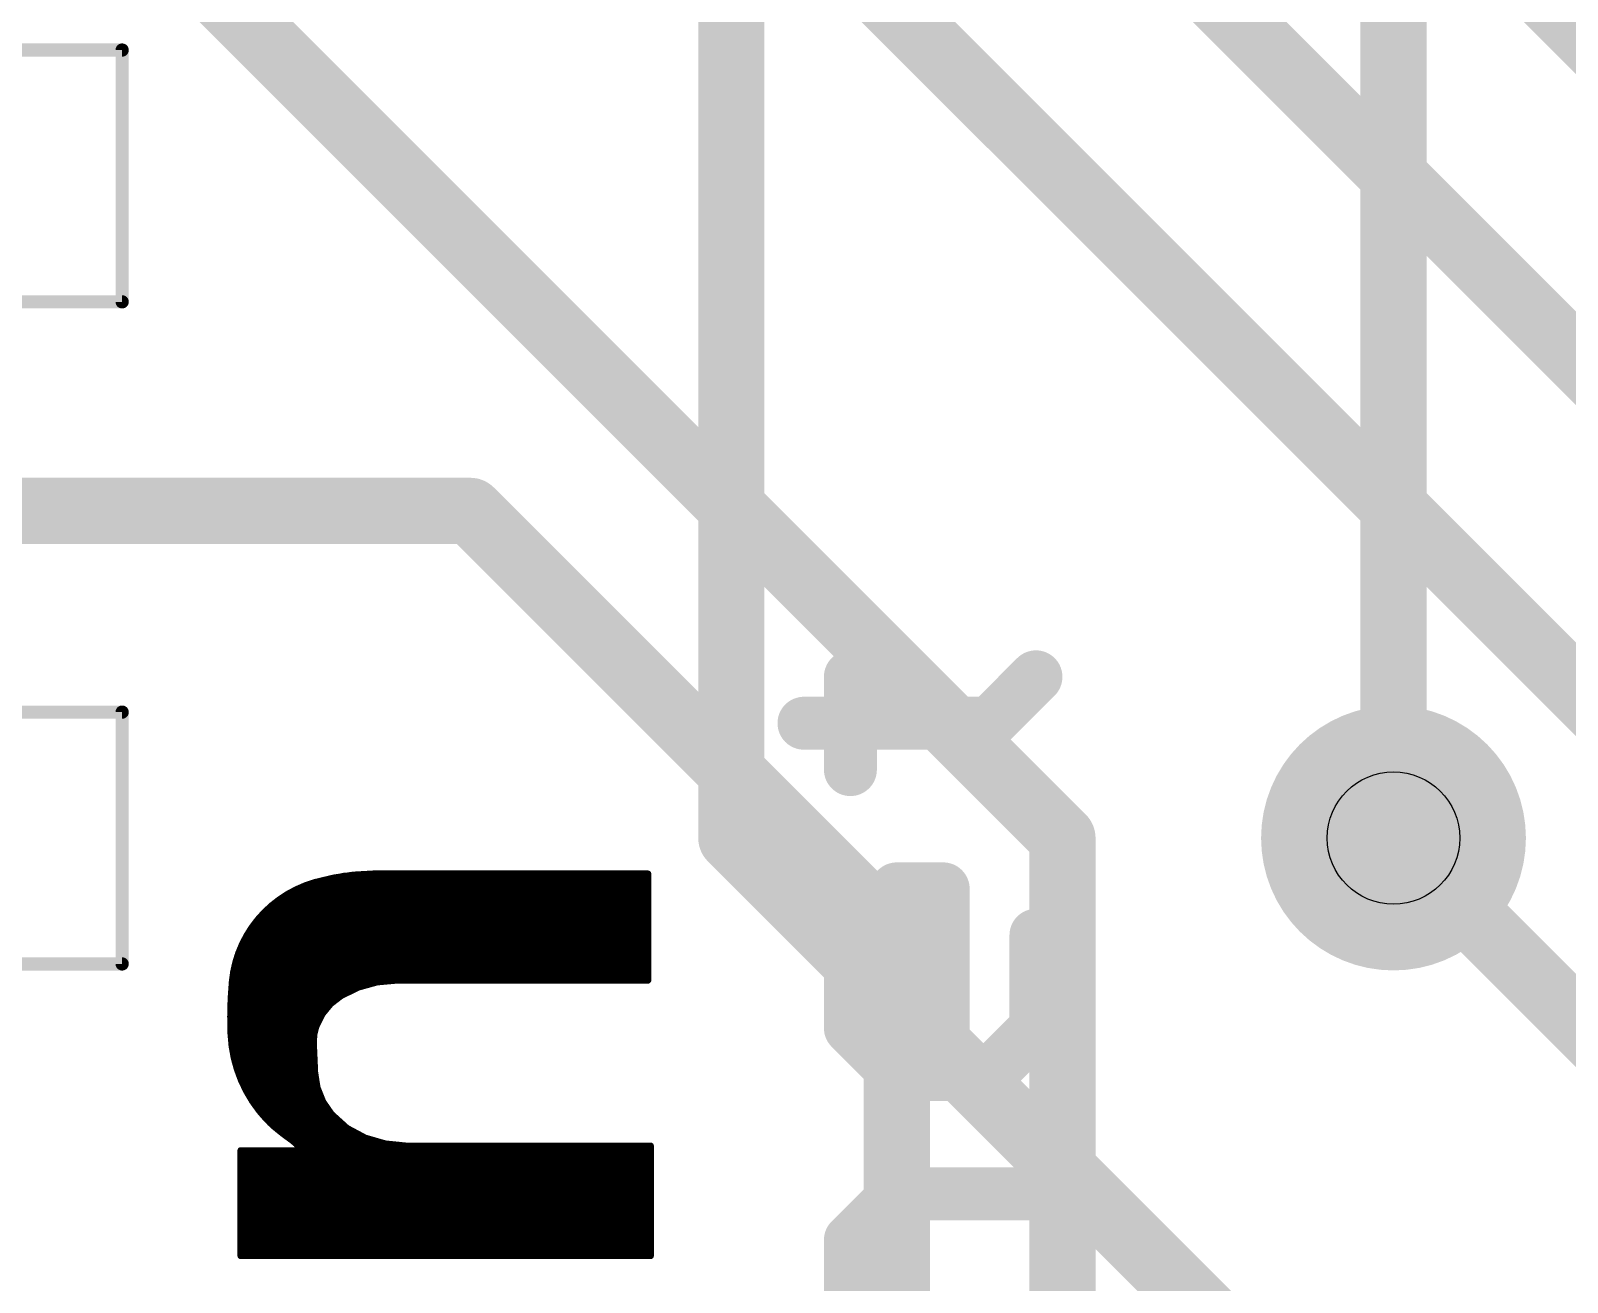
# Model space of a CAD drawing. Extents: x -27 to 80, y -11 to 53.
# Drawn here: x 20.17 to 26.07, y 40.21 to 45.01 of the extents above; entities that cross this region are included whole.
import ezdxf

# ---------------------------------------------------------------- set-up
doc = ezdxf.new("R2010")
doc.units = 0
for name, color, linetype in [('1', 12, 'CONTINUOUS'), ('16', 132, 'CONTINUOUS'), ('18', 110, 'CONTINUOUS'), ('21', 53, 'CONTINUOUS'), ('39', 12, 'CONTINUOUS'), ('44', 253, 'CONTINUOUS')]:
    doc.layers.add(name, color=color, linetype=linetype)

# ---------------------------------------------------------------- blocks, each defined once
blk = doc.blocks.new('ROUNDV')
at = {"const_width": 0.5}
blk.add_lwpolyline([(0, -0.25, 1), (0, 0.25, 1), (0, -0.25)], format="xyb", dxfattribs=at)

msp = doc.modelspace()

# ---------------------------------------------------------------- linework, layer by layer
at = {"layer": '1', "const_width": 0.254}
for points in [[(22.86, 41.91), (22.86, 50.8)], [(25.4, 41.91), (25.4, 50.8)], [(26.67, 38.1), (22.86, 41.91)]]:
    msp.add_lwpolyline(points, dxfattribs=at)
at = {"layer": '1', "const_width": 0.127}
for points in [[(22.9049, 41.9549, 1), (22.8151, 41.8651)], [(22.7965, 41.91, 1), (22.9235, 41.91)], [(25.3365, 41.91, 1), (25.4635, 41.91)]]:
    msp.add_lwpolyline(points, format="xyb", dxfattribs=at)
at = {"layer": '16', "const_width": 0.254}
for points in [[(35.306, 35.814), (20.32, 50.8)], [(21.59, 48.26), (32.512, 37.338)], [(21.59, 46.99), (31.623, 36.957)], [(24.13, 41.91), (20.335, 45.705)], [(21.859, 43.165), (18.4, 43.165)], [(23.495, 41.529), (21.859, 43.165)], [(24.13, 29.845), (24.13, 41.91)], [(30.861, 36.449), (25.4, 41.91)], [(23.495, 30.607), (23.495, 41.529)]]:
    msp.add_lwpolyline(points, dxfattribs=at)
at = {"layer": '16', "const_width": 0.127}
for points in [[(21.9039, 43.2099, 1), (21.8141, 43.1201)], [(21.859, 43.1015, 1), (21.859, 43.2285)], [(24.1935, 41.91, 1), (24.0665, 41.91)], [(25.4449, 41.9549, 1), (25.3551, 41.8651)], [(24.0851, 41.8651, 1), (24.1749, 41.9549)], [(23.5585, 41.529, 1), (23.4315, 41.529)], [(23.4501, 41.4841, 1), (23.5399, 41.5739)]]:
    msp.add_lwpolyline(points, format="xyb", dxfattribs=at)
at = {"layer": '21'}
for points, const_width in [([(23.3166, 42.1725), (23.3166, 42.5284)], 0.2032), ([(23.8505, 42.3504), (24.0284, 42.5284)], 0.2032), ([(23.1386, 42.3504), (23.8505, 42.3504)], 0.2032), ([(23.3166, 41.5369), (23.4945, 41.7149)], 0.2032), ([(23.4945, 41.7149), (23.6725, 41.7149)], 0.2032), ([(23.6725, 41.7149), (23.6725, 41.0031)], 0.2032), ([(21.1918, 41.7129), (21.2623, 41.7398)], 0.0254), ([(21.2424, 41.7322), (22.54, 41.7322)], 0.0254), ([(21.2623, 41.7398), (21.373, 41.7638)], 0.0254), ([(21.3445, 41.7576), (22.54, 41.7576)], 0.0254), ([(21.373, 41.7638), (21.4859, 41.7728)], 0.0254), ([(21.4859, 41.7728), (22.54, 41.7728)], 0.0254), ([(21.4859, 41.7728), (22.54, 41.7728)], 0.0254), ([(22.54, 41.7728), (22.54, 41.3639)], 0.0254), ([(22.54, 41.7728), (22.54, 41.3639)], 0.0254), ([(21.0693, 41.6255), (21.1268, 41.6744)], 0.0254), ([(21.1268, 41.6744), (21.1918, 41.7129)], 0.0254), ([(21.1386, 41.6814), (22.54, 41.6814)], 0.0254), ([(21.1815, 41.7068), (22.54, 41.7068)], 0.0254), ([(21.0076, 41.547), (21.0693, 41.6255)], 0.0254), ([(21.0533, 41.6052), (22.54, 41.6052)], 0.0254), ([(21.0753, 41.6306), (22.54, 41.6306)], 0.0254), ([(21.1052, 41.656), (22.54, 41.656)], 0.0254), ([(23.3166, 41.181), (23.3166, 41.5369)], 0.2032), ([(24.0284, 41.5369), (24.0284, 41.181)], 0.2032), ([(20.9653, 41.4565), (21.0076, 41.547)], 0.0254), ([(21.0134, 41.5544), (22.54, 41.5544)], 0.0254), ([(21.0334, 41.5798), (22.54, 41.5798)], 0.0254), ([(20.9873, 41.5036), (22.54, 41.5036)], 0.0254), ([(20.9992, 41.529), (22.54, 41.529)], 0.0254), ([(20.9448, 41.3588), (20.9653, 41.4565)], 0.0254), ([(20.9592, 41.4274), (22.54, 41.4274)], 0.0254), ([(20.9645, 41.4528), (22.54, 41.4528)], 0.0254), ([(20.9754, 41.4782), (22.54, 41.4782)], 0.0254), ([(20.9485, 41.3766), (22.54, 41.3766)], 0.0254), ([(20.9539, 41.402), (22.54, 41.402)], 0.0254), ([(20.9398, 41.1582), (20.9448, 41.3588)], 0.0254), ([(20.944, 41.3258), (21.4059, 41.3258)], 0.0254), ([(20.9446, 41.3512), (21.4794, 41.3512)], 0.0254), ([(21.4303, 41.3376), (21.3639, 41.3055)], 0.0254), ([(21.5014, 41.3573), (21.4303, 41.3376)], 0.0254), ([(21.5748, 41.3639), (21.5014, 41.3573)], 0.0254), ([(22.54, 41.3639), (21.5748, 41.3639)], 0.0254), ([(22.54, 41.3639), (21.5748, 41.3639)], 0.0254), ([(20.9421, 41.2496), (21.3028, 41.2496)], 0.0254), ([(20.9427, 41.275), (21.3241, 41.275)], 0.0254), ([(20.9433, 41.3004), (21.3572, 41.3004)], 0.0254), ([(21.3231, 41.2742), (21.2904, 41.2346)], 0.0254), ([(21.3639, 41.3055), (21.3231, 41.2742)], 0.0254), ([(23.4945, 41.0031), (23.3166, 41.181)], 0.2032), ([(24.0284, 41.181), (23.8505, 41.0031)], 0.2032), ([(20.9408, 41.1988), (21.2725, 41.1988)], 0.0254), ([(20.9414, 41.2242), (21.2852, 41.2242)], 0.0254), ([(21.2674, 41.1886), (21.2591, 41.1561)], 0.0254), ([(21.2904, 41.2346), (21.2674, 41.1886)], 0.0254), ([(20.9553, 41.053), (20.9398, 41.1582)], 0.0254), ([(20.9402, 41.1734), (21.2635, 41.1734)], 0.0254), ([(20.9413, 41.148), (21.2586, 41.148)], 0.0254), ([(21.2591, 41.1561), (21.2573, 41.1226)], 0.0254), ([(20.945, 41.1226), (21.2573, 41.1226)], 0.0254), ([(20.9488, 41.0972), (21.2584, 41.0972)], 0.0254), ([(20.9525, 41.0718), (21.2596, 41.0718)], 0.0254), ([(21.2573, 41.1226), (21.2623, 41.0108)], 0.0254), ([(23.8505, 41.0031), (23.4945, 41.0031)], 0.2032), ([(20.9922, 40.9534), (20.9553, 41.053)], 0.0254), ([(20.9578, 41.0464), (21.2607, 41.0464)], 0.0254), ([(20.9672, 41.021), (21.2618, 41.021)], 0.0254), ([(20.9766, 40.9956), (21.2647, 40.9956)], 0.0254), ([(20.986, 40.9702), (21.2686, 40.9702)], 0.0254), ([(21.049, 40.8635), (20.9922, 40.9534)], 0.0254), ([(21.2623, 41.0108), (21.2713, 40.9532)], 0.0254), ([(21.2713, 40.9532), (21.2928, 40.8989)], 0.0254), ([(20.9976, 40.9448), (21.2746, 40.9448)], 0.0254), ([(21.0137, 40.9194), (21.2847, 40.9194)], 0.0254), ([(21.0297, 40.894), (21.2962, 40.894)], 0.0254), ([(21.2928, 40.8989), (21.3258, 40.8508)], 0.0254), ([(21.0458, 40.8686), (21.3136, 40.8686)], 0.0254), ([(21.0906, 40.8174), (21.049, 40.8635)], 0.0254), ([(21.0673, 40.8432), (21.3342, 40.8432)], 0.0254), ([(21.3258, 40.8508), (21.385, 40.7971)], 0.0254), ([(21.0902, 40.8178), (21.3622, 40.8178)], 0.0254), ([(21.1379, 40.7772), (21.0906, 40.8174)], 0.0254), ([(21.12, 40.7924), (21.3938, 40.7924)], 0.0254), ([(21.176, 40.7492), (21.1379, 40.7772)], 0.0254), ([(21.385, 40.7971), (21.4554, 40.7594)], 0.0254), ([(21.1518, 40.767), (21.4412, 40.767)], 0.0254), ([(21.1912, 40.7365), (21.176, 40.7492)], 0.0254), ([(21.1851, 40.7416), (21.5172, 40.7416)], 0.0254), ([(21.1968, 40.7284), (21.1912, 40.7365)], 0.0254), ([(21.1988, 40.7187), (21.1968, 40.7284)], 0.0254), ([(21.1988, 40.7111), (21.1988, 40.7187)], 0.0254), ([(21.1988, 40.7111), (21.1988, 40.7187)], 0.0254), ([(21.4554, 40.7594), (21.5328, 40.7371)], 0.0254), ([(21.5328, 40.7371), (21.6129, 40.7289)], 0.0254), ([(21.6129, 40.7289), (22.5501, 40.7289)], 0.0254), ([(21.6814, 40.7289), (22.5501, 40.7289)], 0.0254), ([(22.5501, 40.7289), (22.5501, 40.3073)], 0.0254), ([(22.5501, 40.7289), (22.5501, 40.3073)], 0.0254), ([(20.9779, 40.3073), (20.9779, 40.7111)], 0.0254), ([(20.9779, 40.7111), (21.1988, 40.7111)], 0.0254), ([(20.9779, 40.3073), (20.9779, 40.7111)], 0.0254), ([(20.9779, 40.7111), (21.1988, 40.7111)], 0.0254), ([(20.9779, 40.6908), (22.5501, 40.6908)], 0.0254), ([(20.9779, 40.6654), (22.5501, 40.6654)], 0.0254), ([(21.1988, 40.7162), (22.5501, 40.7162)], 0.0254), ([(20.9779, 40.64), (22.5501, 40.64)], 0.0254), ([(20.9779, 40.6146), (22.5501, 40.6146)], 0.0254), ([(23.3166, 40.3675), (23.4945, 40.5455)], 0.2032), ([(23.4945, 40.5455), (24.0284, 40.5455)], 0.2032), ([(20.9779, 40.5892), (22.5501, 40.5892)], 0.0254), ([(20.9779, 40.5638), (22.5501, 40.5638)], 0.0254), ([(20.9779, 40.5384), (22.5501, 40.5384)], 0.0254), ([(20.9779, 40.513), (22.5501, 40.513)], 0.0254), ([(20.9779, 40.4876), (22.5501, 40.4876)], 0.0254), ([(20.9779, 40.4622), (22.5501, 40.4622)], 0.0254), ([(20.9779, 40.4368), (22.5501, 40.4368)], 0.0254), ([(23.3166, 39.8337), (23.3166, 40.3675)], 0.2032), ([(20.9779, 40.4114), (22.5501, 40.4114)], 0.0254), ([(20.9779, 40.386), (22.5501, 40.386)], 0.0254), ([(20.9779, 40.3606), (22.5501, 40.3606)], 0.0254), ([(20.9779, 40.3352), (22.5501, 40.3352)], 0.0254), ([(20.9779, 40.3098), (22.5501, 40.3098)], 0.0254), ([(22.5501, 40.3073), (20.9779, 40.3073)], 0.0254), ([(22.5501, 40.3073), (20.9779, 40.3073)], 0.0254)]:
    msp.add_lwpolyline(points, dxfattribs=dict(at, const_width=const_width))
for points, const_width in [([(23.3674, 42.5284, 1), (23.2658, 42.5284)], 0.1016), ([(24.0643, 42.4925, 1), (23.9925, 42.5643)], 0.1016), ([(23.1386, 42.4012, 1), (23.1386, 42.2996)], 0.1016), ([(23.8505, 42.2996, 1), (23.8505, 42.4012)], 0.1016), ([(23.8145, 42.3863, 1), (23.8864, 42.3145)], 0.1016), ([(23.2658, 42.1725, 1), (23.3674, 42.1725)], 0.1016), ([(23.4945, 41.7657, 1), (23.4945, 41.6641)], 0.1016), ([(23.5305, 41.679, 1), (23.4586, 41.7508)], 0.1016), ([(23.7233, 41.7149, 1), (23.6217, 41.7149)], 0.1016), ([(23.6725, 41.6641, 1), (23.6725, 41.7657)], 0.1016), ([(21.2623, 41.7398, 0.1281), (21.0693, 41.6255)], 0.0254), ([(21.2424, 41.7385, 1), (21.2424, 41.7259)], 0.0127), ([(21.4859, 41.7728, 0.0668), (21.2623, 41.7398)], 0.0254), ([(21.261, 41.746, 1), (21.2636, 41.7336)], 0.0127), ([(21.2605, 41.7459, 1), (21.2641, 41.7337)], 0.0127), ([(21.2646, 41.7339, 1), (21.26, 41.7457)], 0.0127), ([(21.2641, 41.7337, 1), (21.2605, 41.7459)], 0.0127), ([(21.3445, 41.764, 1), (21.3445, 41.7513)], 0.0127), ([(21.3725, 41.7701, 1), (21.3735, 41.7574)], 0.0127), ([(21.3743, 41.7576, 1), (21.3717, 41.77)], 0.0127), ([(21.4859, 41.7792, 1), (21.4859, 41.7665)], 0.0127), ([(21.4859, 41.7792, 1), (21.4859, 41.7665)], 0.0127), ([(21.4864, 41.7665, 1), (21.4854, 41.7791)], 0.0127), ([(21.486, 41.7665, 1), (21.4858, 41.7791)], 0.0127), ([(22.5464, 41.7728, 1), (22.5337, 41.7728)], 0.0127), ([(22.5464, 41.7728, 1), (22.5337, 41.7728)], 0.0127), ([(22.54, 41.7665, 1), (22.54, 41.7792)], 0.0127), ([(22.54, 41.7665, 1), (22.54, 41.7792)], 0.0127), ([(22.54, 41.7513, 1), (22.54, 41.764)], 0.0127), ([(22.54, 41.7259, 1), (22.54, 41.7385)], 0.0127), ([(21.1236, 41.6799, 1), (21.1301, 41.6689)], 0.0127), ([(21.1309, 41.6696, 1), (21.1227, 41.6792)], 0.0127), ([(21.1386, 41.6878, 1), (21.1386, 41.6751)], 0.0127), ([(21.1815, 41.7131, 1), (21.1815, 41.7005)], 0.0127), ([(21.1895, 41.7188, 1), (21.194, 41.7069)], 0.0127), ([(21.195, 41.7074, 1), (21.1885, 41.7183)], 0.0127), ([(22.54, 41.7005, 1), (22.54, 41.7131)], 0.0127), ([(22.54, 41.6751, 1), (22.54, 41.6878)], 0.0127), ([(21.0693, 41.6255, 0.1741), (20.9448, 41.3588)], 0.0254), ([(21.0533, 41.6116, 1), (21.0533, 41.5989)], 0.0127), ([(21.0652, 41.6303, 1), (21.0734, 41.6207)], 0.0127), ([(21.0648, 41.63, 1), (21.0738, 41.621)], 0.0127), ([(21.0743, 41.6216, 1), (21.0643, 41.6294)], 0.0127), ([(21.0738, 41.621, 1), (21.0648, 41.63)], 0.0127), ([(21.0753, 41.6369, 1), (21.0753, 41.6243)], 0.0127), ([(21.1052, 41.6623, 1), (21.1052, 41.6497)], 0.0127), ([(22.54, 41.6497, 1), (22.54, 41.6623)], 0.0127), ([(22.54, 41.6243, 1), (22.54, 41.6369)], 0.0127), ([(22.54, 41.5989, 1), (22.54, 41.6116)], 0.0127), ([(23.3674, 41.5369, 1), (23.2658, 41.5369)], 0.1016), ([(23.2807, 41.5729, 1), (23.3525, 41.501)], 0.1016), ([(24.0792, 41.5369, 1), (23.9776, 41.5369)], 0.1016), ([(21.0026, 41.5509, 1), (21.0126, 41.5431)], 0.0127), ([(21.0133, 41.5443, 1), (21.0018, 41.5497)], 0.0127), ([(21.0134, 41.5607, 1), (21.0134, 41.5481)], 0.0127), ([(21.0334, 41.5861, 1), (21.0334, 41.5735)], 0.0127), ([(22.54, 41.5735, 1), (22.54, 41.5861)], 0.0127), ([(22.54, 41.5481, 1), (22.54, 41.5607)], 0.0127), ([(20.9873, 41.5099, 1), (20.9873, 41.4973)], 0.0127), ([(20.9992, 41.5354, 1), (20.9992, 41.5227)], 0.0127), ([(22.54, 41.5227, 1), (22.54, 41.5354)], 0.0127), ([(22.54, 41.4973, 1), (22.54, 41.5099)], 0.0127), ([(20.9592, 41.4337, 1), (20.9592, 41.4211)], 0.0127), ([(20.9645, 41.4592, 1), (20.9645, 41.4465)], 0.0127), ([(20.9596, 41.4592, 1), (20.9711, 41.4538)], 0.0127), ([(20.9715, 41.4552, 1), (20.9591, 41.4578)], 0.0127), ([(20.9754, 41.4845, 1), (20.9754, 41.4719)], 0.0127), ([(22.54, 41.4719, 1), (22.54, 41.4845)], 0.0127), ([(22.54, 41.4465, 1), (22.54, 41.4592)], 0.0127), ([(22.54, 41.4211, 1), (22.54, 41.4337)], 0.0127), ([(20.9485, 41.383, 1), (20.9485, 41.3703)], 0.0127), ([(20.9539, 41.4083, 1), (20.9539, 41.3957)], 0.0127), ([(22.54, 41.3957, 1), (22.54, 41.4083)], 0.0127), ([(22.54, 41.3703, 1), (22.54, 41.383)], 0.0127), ([(20.9448, 41.3588, 0.0335), (20.9398, 41.1582)], 0.0254), ([(20.944, 41.3321, 1), (20.944, 41.3195)], 0.0127), ([(20.9446, 41.3575, 1), (20.9446, 41.3449)], 0.0127), ([(20.9386, 41.3601, 1), (20.951, 41.3575)], 0.0127), ([(20.9385, 41.3594, 1), (20.9511, 41.3582)], 0.0127), ([(20.9511, 41.3586, 1), (20.9385, 41.359)], 0.0127), ([(20.9511, 41.3582, 1), (20.9385, 41.3594)], 0.0127), ([(21.5748, 41.3639, 0.136), (21.3639, 41.3055)], 0.0254), ([(21.4059, 41.3195, 1), (21.4059, 41.3321)], 0.0127), ([(21.4286, 41.3437, 1), (21.432, 41.3315)], 0.0127), ([(21.4331, 41.3319, 1), (21.4275, 41.3433)], 0.0127), ([(21.4794, 41.3449, 1), (21.4794, 41.3575)], 0.0127), ([(21.5008, 41.3636, 1), (21.5019, 41.351)], 0.0127), ([(21.5031, 41.3512, 1), (21.4997, 41.3634)], 0.0127), ([(21.5748, 41.3702, 1), (21.5748, 41.3576)], 0.0127), ([(21.5748, 41.3702, 1), (21.5748, 41.3576)], 0.0127), ([(21.5754, 41.3576, 1), (21.5742, 41.3702)], 0.0127), ([(21.5748, 41.3576, 1), (21.5748, 41.3702)], 0.0127), ([(22.5337, 41.3639, 1), (22.5464, 41.3639)], 0.0127), ([(22.5337, 41.3639, 1), (22.5464, 41.3639)], 0.0127), ([(22.54, 41.3576, 1), (22.54, 41.3702)], 0.0127), ([(22.54, 41.3576, 1), (22.54, 41.3702)], 0.0127), ([(20.9421, 41.2559, 1), (20.9421, 41.2433)], 0.0127), ([(20.9427, 41.2813, 1), (20.9427, 41.2687)], 0.0127), ([(20.9433, 41.3068, 1), (20.9433, 41.2941)], 0.0127), ([(21.3639, 41.3055, 0.1719), (21.2674, 41.1886)], 0.0254), ([(21.3028, 41.2433, 1), (21.3028, 41.2559)], 0.0127), ([(21.3192, 41.2793, 1), (21.327, 41.2692)], 0.0127), ([(21.328, 41.2702, 1), (21.3182, 41.2783)], 0.0127), ([(21.3241, 41.2687, 1), (21.3241, 41.2813)], 0.0127), ([(21.3572, 41.2941, 1), (21.3572, 41.3068)], 0.0127), ([(21.3611, 41.3112, 1), (21.3667, 41.2998)], 0.0127), ([(21.3606, 41.3109, 1), (21.3672, 41.3001)], 0.0127), ([(21.3678, 41.3005, 1), (21.36, 41.3105)], 0.0127), ([(21.3672, 41.3001, 1), (21.3606, 41.3109)], 0.0127), ([(23.3525, 41.2169, 1), (23.2807, 41.1451)], 0.1016), ([(24.0643, 41.1451, 1), (23.9925, 41.2169)], 0.1016), ([(20.9408, 41.2051, 1), (20.9408, 41.1925)], 0.0127), ([(20.9414, 41.2306, 1), (20.9414, 41.2179)], 0.0127), ([(21.2674, 41.1886, 0.0992), (21.2573, 41.1226)], 0.0254), ([(21.2736, 41.187, 1), (21.2612, 41.1902)], 0.0127), ([(21.2734, 41.1864, 1), (21.2614, 41.1908)], 0.0127), ([(21.2725, 41.1925, 1), (21.2725, 41.2051)], 0.0127), ([(21.2855, 41.2386, 1), (21.2953, 41.2306)], 0.0127), ([(21.296, 41.2318, 1), (21.2847, 41.2374)], 0.0127), ([(21.2852, 41.2179, 1), (21.2852, 41.2306)], 0.0127), ([(23.2658, 41.181, 1), (23.3674, 41.181)], 0.1016), ([(23.9776, 41.181, 1), (24.0792, 41.181)], 0.1016), ([(20.9461, 41.1591, 1), (20.9335, 41.1573)], 0.0127), ([(20.9398, 41.1582, 0.1577), (21.049, 40.8635)], 0.0254), ([(20.9461, 41.1585, 1), (20.9335, 41.1579)], 0.0127), ([(20.9335, 41.1579, 1), (20.9461, 41.1585)], 0.0127), ([(20.9335, 41.1584, 1), (20.9461, 41.158)], 0.0127), ([(20.9402, 41.1797, 1), (20.9402, 41.1671)], 0.0127), ([(20.9413, 41.1544, 1), (20.9413, 41.1417)], 0.0127), ([(21.2529, 41.1577, 1), (21.2652, 41.1545)], 0.0127), ([(21.2654, 41.1558, 1), (21.2527, 41.1564)], 0.0127), ([(21.2586, 41.1417, 1), (21.2586, 41.1544)], 0.0127), ([(21.2617, 41.1914, 1), (21.2731, 41.1858)], 0.0127), ([(21.2614, 41.1908, 1), (21.2734, 41.1864)], 0.0127), ([(21.2635, 41.1671, 1), (21.2635, 41.1797)], 0.0127), ([(20.945, 41.1289, 1), (20.945, 41.1163)], 0.0127), ([(20.9488, 41.1035, 1), (20.9488, 41.0909)], 0.0127), ([(20.9525, 41.0782, 1), (20.9525, 41.0655)], 0.0127), ([(21.2636, 41.1229, 1), (21.251, 41.1223)], 0.0127), ([(21.2623, 41.0108, 0.0006), (21.2573, 41.1226)], 0.0254), ([(21.2636, 41.1229, 1), (21.251, 41.1223)], 0.0127), ([(21.251, 41.1229, 1), (21.2636, 41.1223)], 0.0127), ([(21.251, 41.1223, 1), (21.2636, 41.1229)], 0.0127), ([(21.2573, 41.1163, 1), (21.2573, 41.1289)], 0.0127), ([(21.2584, 41.0909, 1), (21.2584, 41.1035)], 0.0127), ([(21.2596, 41.0655, 1), (21.2596, 41.0782)], 0.0127), ([(23.4945, 41.0539, 1), (23.4945, 40.9523)], 0.1016), ([(23.4586, 40.9672, 1), (23.5305, 41.039)], 0.1016), ([(23.8145, 41.039, 1), (23.8864, 40.9672)], 0.1016), ([(23.8505, 40.9523, 1), (23.8505, 41.0539)], 0.1016), ([(20.9612, 41.0552, 1), (20.9493, 41.0508)], 0.0127), ([(20.949, 41.0521, 1), (20.9616, 41.054)], 0.0127), ([(20.9578, 41.0527, 1), (20.9578, 41.0401)], 0.0127), ([(20.9672, 41.0273, 1), (20.9672, 41.0147)], 0.0127), ([(21.2607, 41.0401, 1), (21.2607, 41.0527)], 0.0127), ([(21.2618, 41.0147, 1), (21.2618, 41.0273)], 0.0127), ([(23.6217, 41.0031, 1), (23.7233, 41.0031)], 0.1016), ([(20.9766, 41.002, 1), (20.9766, 40.9893)], 0.0127), ([(20.986, 40.9766, 1), (20.986, 40.9639)], 0.0127), ([(20.9976, 40.9568, 1), (20.9869, 40.95)], 0.0127), ([(21.2686, 41.0118, 1), (21.256, 41.0098)], 0.0127), ([(21.2623, 41.0108, 0.1688), (21.3258, 40.8508)], 0.0254), ([(21.2686, 41.0111, 1), (21.256, 41.0105)], 0.0127), ([(21.256, 41.0105, 1), (21.2686, 41.0111)], 0.0127), ([(21.256, 41.0105, 1), (21.2686, 41.0111)], 0.0127), ([(21.2647, 40.9893, 1), (21.2647, 41.002)], 0.0127), ([(21.2772, 40.9555, 1), (21.2654, 40.9508)], 0.0127), ([(21.2686, 40.9639, 1), (21.2686, 40.9766)], 0.0127), ([(20.9863, 40.9512, 1), (20.9982, 40.9556)], 0.0127), ([(20.9976, 40.9511, 1), (20.9976, 40.9385)], 0.0127), ([(21.0137, 40.9258, 1), (21.0137, 40.9131)], 0.0127), ([(21.0297, 40.9004, 1), (21.0297, 40.8877)], 0.0127), ([(21.265, 40.9522, 1), (21.2776, 40.9541)], 0.0127), ([(21.2746, 40.9385, 1), (21.2746, 40.9511)], 0.0127), ([(21.2847, 40.9131, 1), (21.2847, 40.9258)], 0.0127), ([(21.2981, 40.9025, 1), (21.2876, 40.8953)], 0.0127), ([(21.2869, 40.8966, 1), (21.2987, 40.9013)], 0.0127), ([(21.2962, 40.8877, 1), (21.2962, 40.9004)], 0.0127), ([(21.0458, 40.8749, 1), (21.0458, 40.8623)], 0.0127), ([(21.0537, 40.8678, 1), (21.0443, 40.8592)], 0.0127), ([(21.049, 40.8635, 0.0664), (21.1379, 40.7772)], 0.0254), ([(21.054, 40.8674, 1), (21.044, 40.8596)], 0.0127), ([(21.0436, 40.8601, 1), (21.0544, 40.8669)], 0.0127), ([(21.044, 40.8596, 1), (21.054, 40.8674)], 0.0127), ([(21.0673, 40.8496, 1), (21.0673, 40.8369)], 0.0127), ([(21.3136, 40.8623, 1), (21.3136, 40.8749)], 0.0127), ([(21.3301, 40.8555, 1), (21.3215, 40.8461)], 0.0127), ([(21.3258, 40.8508, 0.1229), (21.4554, 40.7594)], 0.0254), ([(21.3306, 40.8549, 1), (21.321, 40.8467)], 0.0127), ([(21.3206, 40.8472, 1), (21.331, 40.8544)], 0.0127), ([(21.321, 40.8467, 1), (21.3306, 40.8549)], 0.0127), ([(21.3342, 40.8369, 1), (21.3342, 40.8496)], 0.0127), ([(21.0902, 40.8242, 1), (21.0902, 40.8115)], 0.0127), ([(21.0947, 40.8222, 1), (21.0865, 40.8126)], 0.0127), ([(21.0859, 40.8131, 1), (21.0953, 40.8217)], 0.0127), ([(21.12, 40.7987, 1), (21.12, 40.7861)], 0.0127), ([(21.1417, 40.7823, 1), (21.1341, 40.7721)], 0.0127), ([(21.1379, 40.7772, 0.0022), (21.176, 40.7492)], 0.0254), ([(21.1417, 40.7823, 1), (21.1341, 40.7721)], 0.0127), ([(21.1341, 40.7721, 1), (21.1417, 40.7823)], 0.0127), ([(21.3622, 40.8115, 1), (21.3622, 40.8242)], 0.0127), ([(21.388, 40.8027, 1), (21.382, 40.7915)], 0.0127), ([(21.3807, 40.7924, 1), (21.3892, 40.8018)], 0.0127), ([(21.3938, 40.7861, 1), (21.3938, 40.7987)], 0.0127), ([(21.1338, 40.7724, 1), (21.142, 40.782)], 0.0127), ([(21.1518, 40.7734, 1), (21.1518, 40.7607)], 0.0127), ([(21.1801, 40.7541, 1), (21.1719, 40.7443)], 0.0127), ([(21.1912, 40.7365, 0.0333), (21.176, 40.7492)], 0.0254), ([(21.1797, 40.7543, 1), (21.1723, 40.7441)], 0.0127), ([(21.1722, 40.7441, 1), (21.1798, 40.7543)], 0.0127), ([(21.1723, 40.7441, 1), (21.1797, 40.7543)], 0.0127), ([(21.1851, 40.748, 1), (21.1851, 40.7353)], 0.0127), ([(21.1964, 40.7401, 1), (21.186, 40.7329)], 0.0127), ([(21.1988, 40.7187, 0.205), (21.1912, 40.7365)], 0.0254), ([(21.1956, 40.7411, 1), (21.1868, 40.7319)], 0.0127), ([(21.1868, 40.7319, 1), (21.1956, 40.7411)], 0.0127), ([(21.1871, 40.7316, 1), (21.1953, 40.7414)], 0.0127), ([(21.203, 40.7296, 1), (21.1906, 40.7271)], 0.0127), ([(21.1916, 40.7248, 1), (21.202, 40.732)], 0.0127), ([(21.2052, 40.7187, 1), (21.1925, 40.7187)], 0.0127), ([(21.2052, 40.7187, 1), (21.1925, 40.7187)], 0.0127), ([(21.4412, 40.7607, 1), (21.4412, 40.7734)], 0.0127), ([(21.4572, 40.7655, 1), (21.4536, 40.7533)], 0.0127), ([(21.4554, 40.7594, 0.0895), (21.6129, 40.7289)], 0.0254), ([(21.4577, 40.7653, 1), (21.4531, 40.7535)], 0.0127), ([(21.4524, 40.7538, 1), (21.4584, 40.765)], 0.0127), ([(21.4531, 40.7535, 1), (21.4577, 40.7653)], 0.0127), ([(21.5172, 40.7353, 1), (21.5172, 40.748)], 0.0127), ([(21.5334, 40.7434, 1), (21.5321, 40.7308)], 0.0127), ([(21.531, 40.731, 1), (21.5345, 40.7432)], 0.0127), ([(21.6129, 40.7353, 1), (21.6129, 40.7226)], 0.0127), ([(21.6129, 40.7289, 0.0064), (21.6814, 40.7289)], 0.0254), ([(21.613, 40.7352, 1), (21.6128, 40.7226)], 0.0127), ([(21.6123, 40.7226, 1), (21.6135, 40.7352)], 0.0127), ([(21.6128, 40.7226, 1), (21.613, 40.7352)], 0.0127), ([(21.6814, 40.7353, 1), (21.6814, 40.7226)], 0.0127), ([(21.6815, 40.7226, 1), (21.6813, 40.7352)], 0.0127), ([(22.5565, 40.7289, 1), (22.5437, 40.7289)], 0.0127), ([(22.5565, 40.7289, 1), (22.5437, 40.7289)], 0.0127), ([(22.5501, 40.7226, 1), (22.5501, 40.7353)], 0.0127), ([(22.5501, 40.7226, 1), (22.5501, 40.7353)], 0.0127), ([(20.9843, 40.7111, 1), (20.9716, 40.7111)], 0.0127), ([(20.9843, 40.7111, 1), (20.9716, 40.7111)], 0.0127), ([(20.9779, 40.6972, 1), (20.9779, 40.6845)], 0.0127), ([(20.9779, 40.6718, 1), (20.9779, 40.6591)], 0.0127), ([(20.9779, 40.7174, 1), (20.9779, 40.7048)], 0.0127), ([(20.9779, 40.7174, 1), (20.9779, 40.7048)], 0.0127), ([(21.1988, 40.7225, 1), (21.1988, 40.7099)], 0.0127), ([(21.1925, 40.7187, 1), (21.2051, 40.7187)], 0.0127), ([(21.1925, 40.7111, 1), (21.2052, 40.7111)], 0.0127), ([(21.1925, 40.7111, 1), (21.2052, 40.7111)], 0.0127), ([(21.1926, 40.7174, 1), (21.205, 40.72)], 0.0127), ([(21.1988, 40.7048, 1), (21.1988, 40.7174)], 0.0127), ([(21.1988, 40.7048, 1), (21.1988, 40.7174)], 0.0127), ([(22.5501, 40.7099, 1), (22.5501, 40.7225)], 0.0127), ([(22.5501, 40.6845, 1), (22.5501, 40.6972)], 0.0127), ([(22.5501, 40.6591, 1), (22.5501, 40.6718)], 0.0127), ([(20.9779, 40.621, 1), (20.9779, 40.6083)], 0.0127), ([(20.9779, 40.6463, 1), (20.9779, 40.6337)], 0.0127), ([(22.5501, 40.6337, 1), (22.5501, 40.6463)], 0.0127), ([(22.5501, 40.6083, 1), (22.5501, 40.621)], 0.0127), ([(23.4945, 40.5963, 1), (23.4945, 40.4947)], 0.1016), ([(23.5305, 40.5096, 1), (23.4586, 40.5814)], 0.1016), ([(24.0284, 40.4947, 1), (24.0284, 40.5963)], 0.1016), ([(20.9779, 40.5956, 1), (20.9779, 40.5829)], 0.0127), ([(20.9779, 40.5701, 1), (20.9779, 40.5575)], 0.0127), ([(22.5501, 40.5829, 1), (22.5501, 40.5956)], 0.0127), ([(22.5501, 40.5575, 1), (22.5501, 40.5701)], 0.0127), ([(20.9779, 40.5448, 1), (20.9779, 40.5321)], 0.0127), ([(20.9779, 40.5194, 1), (20.9779, 40.5067)], 0.0127), ([(20.9779, 40.4939, 1), (20.9779, 40.4813)], 0.0127), ([(22.5501, 40.5321, 1), (22.5501, 40.5448)], 0.0127), ([(22.5501, 40.5067, 1), (22.5501, 40.5194)], 0.0127), ([(22.5501, 40.4813, 1), (22.5501, 40.4939)], 0.0127), ([(20.9779, 40.4686, 1), (20.9779, 40.4559)], 0.0127), ([(20.9779, 40.4432, 1), (20.9779, 40.4305)], 0.0127), ([(22.5501, 40.4559, 1), (22.5501, 40.4686)], 0.0127), ([(22.5501, 40.4305, 1), (22.5501, 40.4432)], 0.0127), ([(23.3674, 40.3675, 1), (23.2658, 40.3675)], 0.1016), ([(23.2807, 40.4035, 1), (23.3525, 40.3316)], 0.1016), ([(20.9779, 40.4177, 1), (20.9779, 40.4051)], 0.0127), ([(20.9779, 40.3924, 1), (20.9779, 40.3797)], 0.0127), ([(22.5501, 40.4051, 1), (22.5501, 40.4177)], 0.0127), ([(22.5501, 40.3797, 1), (22.5501, 40.3924)], 0.0127), ([(20.9779, 40.367, 1), (20.9779, 40.3543)], 0.0127), ([(20.9779, 40.3415, 1), (20.9779, 40.3289)], 0.0127), ([(20.9779, 40.3162, 1), (20.9779, 40.3035)], 0.0127), ([(20.9779, 40.3137, 1), (20.9779, 40.301)], 0.0127), ([(20.9779, 40.3137, 1), (20.9779, 40.301)], 0.0127), ([(22.5501, 40.3543, 1), (22.5501, 40.367)], 0.0127), ([(22.5501, 40.3289, 1), (22.5501, 40.3415)], 0.0127), ([(22.5501, 40.3035, 1), (22.5501, 40.3162)], 0.0127), ([(22.5501, 40.301, 1), (22.5501, 40.3137)], 0.0127), ([(22.5501, 40.301, 1), (22.5501, 40.3137)], 0.0127), ([(20.9716, 40.3073, 1), (20.9843, 40.3073)], 0.0127), ([(20.9716, 40.3073, 1), (20.9843, 40.3073)], 0.0127), ([(22.5437, 40.3073, 1), (22.5565, 40.3073)], 0.0127), ([(22.5437, 40.3073, 1), (22.5565, 40.3073)], 0.0127)]:
    msp.add_lwpolyline(points, format="xyb", dxfattribs=dict(at, const_width=const_width))
at = {"layer": '39', "const_width": 0.0508}
for points in [[(17.577, 44.933), (20.523, 44.933)], [(20.523, 44.933), (20.523, 43.967)], [(20.523, 43.967), (17.577, 43.967)], [(17.577, 42.393), (20.523, 42.393)], [(20.523, 42.393), (20.523, 41.427)], [(20.523, 41.427), (17.577, 41.427)]]:
    msp.add_lwpolyline(points, dxfattribs=at)
at = {"layer": '39', "const_width": 0.0254}
for points in [[(20.5357, 44.933, 1), (20.5103, 44.933)], [(20.523, 44.9203, 1), (20.523, 44.9457)], [(20.5103, 43.967, 1), (20.5357, 43.967)], [(20.523, 43.9543, 1), (20.523, 43.9797)], [(20.5357, 42.393, 1), (20.5103, 42.393)], [(20.523, 42.3803, 1), (20.523, 42.4057)], [(20.5103, 41.427, 1), (20.5357, 41.427)], [(20.523, 41.4143, 1), (20.523, 41.4397)]]:
    msp.add_lwpolyline(points, format="xyb", dxfattribs=at)
at = {"layer": '44'}
msp.add_circle((25.4, 41.91), 0.254, dxfattribs=at)

# ---------------------------------------------------------------- block references
at = {"layer": '18', "xscale": 1.016, "yscale": 1.016}
msp.add_blockref('ROUNDV', (25.4, 41.91), dxfattribs=at)
msp.add_blockref('ROUNDV', (25.4, 41.91), dxfattribs=at)

doc.saveas('drawing.dxf')
